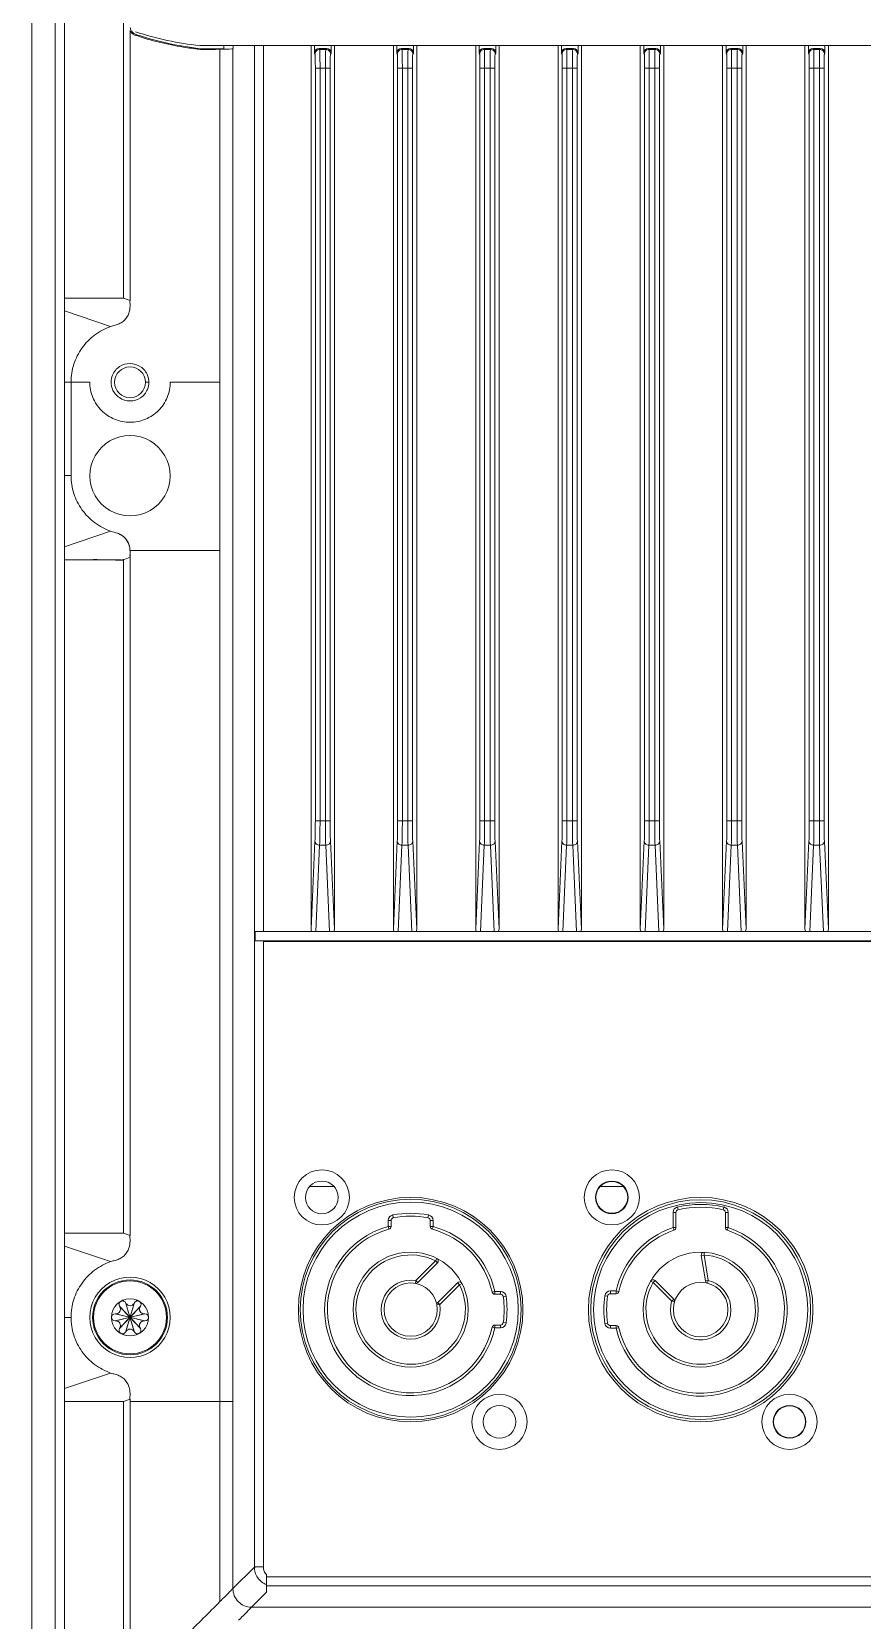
# Model space of a CAD drawing. Header units: millimetres. Extents: x 1177 to 4147, y 93 to 2194.
# Drawn here: x 3360.8 to 3449.6, y 1449.5 to 1619.4 of the extents above; entities that cross this region are included whole.
import ezdxf

# ---------------------------------------------------------------- set-up
doc = ezdxf.new("R2010")
doc.units = ezdxf.units.MM
doc.header["$LTSCALE"] = 0.1
doc.layers.get('0').update_dxf_attribs({"lineweight": 13})

msp = doc.modelspace()

# ---------------------------------------------------------------- linework, layer by layer
for p, q in [((3360.8, 1436.89), (3360.8, 1826.89)), ((3363.3, 1436.89), (3363.3, 1826.89)), ((3364.3, 1437.89), (3364.3, 1825.89)), ((3370.6, 1590.89), (3370.6, 1672.89)), ((3371.3, 1590.63), (3371.3, 1619.49)), ((3371.88, 1618.99), (3371.98, 1619.06)), ((3378.76, 1617.89), (3545.83, 1617.89)), ((3379, 1617.54), (3381.32, 1617.54)), ((3380.91, 1617.5), (3380.91, 1472.89)), ((3381.32, 1617.54), (3381.32, 1617.89)), ((3382.3, 1590.89), (3382.3, 1617.56)), ((3382.32, 1617.58), (3382.32, 1617.89)), ((3384.59, 1617.89), (3384.59, 1455.19)), ((3385.56, 1523.19), (3385.56, 1617.89)), ((3390.65, 1523.42), (3390.65, 1617.89)), ((3391.01, 1617.09), (3391.01, 1617.89)), ((3391.57, 1617.48), (3391.51, 1617.59)), ((3391.51, 1617.59), (3392.29, 1617.59)), ((3391.57, 1617.48), (3392.23, 1617.48)), ((3392.29, 1617.59), (3392.23, 1617.48)), ((3392.79, 1617.89), (3392.79, 1617.09)), ((3393.15, 1617.89), (3393.15, 1523.42)), ((3399.45, 1523.42), (3399.45, 1617.89)), ((3399.81, 1617.09), (3399.81, 1617.89)), ((3400.37, 1617.48), (3400.31, 1617.59)), ((3400.31, 1617.59), (3401.09, 1617.59)), ((3400.37, 1617.48), (3401.03, 1617.48)), ((3401.09, 1617.59), (3401.03, 1617.48)), ((3401.59, 1617.89), (3401.59, 1617.09)), ((3401.95, 1617.89), (3401.95, 1523.42)), ((3408.25, 1523.42), (3408.25, 1617.89)), ((3408.61, 1617.09), (3408.61, 1617.89)), ((3409.17, 1617.48), (3409.11, 1617.59)), ((3409.11, 1617.59), (3409.89, 1617.59)), ((3409.17, 1617.48), (3409.83, 1617.48)), ((3409.89, 1617.59), (3409.83, 1617.48)), ((3410.39, 1617.89), (3410.39, 1617.09)), ((3410.75, 1617.89), (3410.75, 1523.42)), ((3417.05, 1523.42), (3417.05, 1617.89)), ((3417.41, 1617.09), (3417.41, 1617.89)), ((3417.97, 1617.48), (3417.91, 1617.59)), ((3417.91, 1617.59), (3418.69, 1617.59)), ((3417.97, 1617.48), (3418.63, 1617.48)), ((3418.69, 1617.59), (3418.63, 1617.48)), ((3419.19, 1617.89), (3419.19, 1617.09)), ((3419.55, 1617.89), (3419.55, 1523.42)), ((3425.85, 1523.42), (3425.85, 1617.89)), ((3426.21, 1617.09), (3426.21, 1617.89)), ((3426.77, 1617.48), (3426.71, 1617.59)), ((3426.71, 1617.59), (3427.49, 1617.59)), ((3426.77, 1617.48), (3427.43, 1617.48)), ((3427.49, 1617.59), (3427.43, 1617.48)), ((3427.99, 1617.89), (3427.99, 1617.09)), ((3428.35, 1617.89), (3428.35, 1523.42)), ((3434.65, 1523.42), (3434.65, 1617.89)), ((3435.01, 1617.09), (3435.01, 1617.89)), ((3435.57, 1617.48), (3435.51, 1617.59)), ((3435.51, 1617.59), (3436.29, 1617.59)), ((3435.57, 1617.48), (3436.23, 1617.48)), ((3436.29, 1617.59), (3436.23, 1617.48)), ((3436.79, 1617.89), (3436.79, 1617.09)), ((3437.15, 1617.89), (3437.15, 1523.42)), ((3443.45, 1523.42), (3443.45, 1617.89)), ((3443.81, 1617.09), (3443.81, 1617.89)), ((3444.31, 1617.59), (3445.09, 1617.59)), ((3444.37, 1617.48), (3444.31, 1617.59)), ((3444.37, 1617.48), (3445.03, 1617.48)), ((3445.09, 1617.59), (3445.03, 1617.48)), ((3445.59, 1617.89), (3445.59, 1617.09)), ((3445.95, 1617.89), (3445.95, 1523.42)), ((3391.07, 1616.98), (3391.01, 1617.09)), ((3391.11, 1534.98), (3391.11, 1615.48)), ((3391.11, 1615.48), (3392.69, 1615.48)), ((3391.61, 1534.98), (3391.61, 1615.48)), ((3392.19, 1615.48), (3392.19, 1534.98)), ((3392.69, 1615.48), (3392.69, 1534.98)), ((3392.79, 1617.09), (3392.73, 1616.98)), ((3399.87, 1616.98), (3399.81, 1617.09)), ((3399.91, 1534.98), (3399.91, 1615.48)), ((3399.91, 1615.48), (3401.49, 1615.48)), ((3400.41, 1534.98), (3400.41, 1615.48)), ((3400.99, 1615.48), (3400.99, 1534.98)), ((3401.49, 1615.48), (3401.49, 1534.98)), ((3401.59, 1617.09), (3401.53, 1616.98)), ((3408.67, 1616.98), (3408.61, 1617.09)), ((3408.71, 1534.98), (3408.71, 1615.48)), ((3408.71, 1615.48), (3410.29, 1615.48)), ((3409.21, 1534.98), (3409.21, 1615.48)), ((3409.79, 1615.48), (3409.79, 1534.98)), ((3410.29, 1615.48), (3410.29, 1534.98)), ((3410.39, 1617.09), (3410.33, 1616.98)), ((3417.47, 1616.98), (3417.41, 1617.09)), ((3417.51, 1534.98), (3417.51, 1615.48)), ((3417.51, 1615.48), (3419.09, 1615.48)), ((3418.01, 1534.98), (3418.01, 1615.48)), ((3418.59, 1615.48), (3418.59, 1534.98)), ((3419.09, 1615.48), (3419.09, 1534.98)), ((3419.19, 1617.09), (3419.13, 1616.98)), ((3426.27, 1616.98), (3426.21, 1617.09)), ((3426.31, 1534.98), (3426.31, 1615.48)), ((3426.31, 1615.48), (3427.89, 1615.48)), ((3426.81, 1534.98), (3426.81, 1615.48)), ((3427.39, 1615.48), (3427.39, 1534.98)), ((3427.89, 1615.48), (3427.89, 1534.98)), ((3427.99, 1617.09), (3427.93, 1616.98)), ((3435.07, 1616.98), (3435.01, 1617.09)), ((3435.11, 1534.98), (3435.11, 1615.48)), ((3435.11, 1615.48), (3436.69, 1615.48)), ((3435.61, 1534.98), (3435.61, 1615.48)), ((3436.19, 1615.48), (3436.19, 1534.98)), ((3436.69, 1615.48), (3436.69, 1534.98)), ((3436.79, 1617.09), (3436.73, 1616.98)), ((3443.87, 1616.98), (3443.81, 1617.09)), ((3443.91, 1534.98), (3443.91, 1615.48)), ((3443.91, 1615.48), (3445.49, 1615.48)), ((3444.41, 1534.98), (3444.41, 1615.48)), ((3444.99, 1615.48), (3444.99, 1534.98)), ((3445.49, 1615.48), (3445.49, 1534.98)), ((3445.59, 1617.09), (3445.53, 1616.98)), ((3370.6, 1590.89), (3364.3, 1590.89)), ((3371.3, 1590.63), (3370.6, 1590.89)), ((3382.3, 1472.89), (3382.3, 1590.89)), ((3369.23, 1587.85), (3364.3, 1589.52)), ((3365, 1581.91), (3364.3, 1581.91)), ((3365, 1581.91), (3365, 1581.91)), ((3367, 1581.91), (3365, 1581.91)), ((3365, 1571.91), (3365, 1581.91)), ((3373.32, 1581.89), (3372.95, 1581.89)), ((3380.91, 1581.91), (3375.6, 1581.91)), ((3365, 1571.91), (3364.3, 1571.91)), ((3369.23, 1565.96), (3364.3, 1564.29)), ((3364.3, 1562.91), (3364.3, 1564.29)), ((3369.3, 1562.91), (3364.3, 1562.91)), ((3371.3, 1563.19), (3370.6, 1562.91)), ((3371.3, 1563.18), (3370.6, 1562.91)), ((3370.6, 1490.89), (3370.6, 1562.91)), ((3371.3, 1563.91), (3380.91, 1563.91)), ((3371.3, 1563.19), (3371.3, 1490.63)), ((3391.11, 1534.98), (3392.69, 1534.98)), ((3399.91, 1534.98), (3401.49, 1534.98)), ((3408.71, 1534.98), (3410.29, 1534.98)), ((3417.51, 1534.98), (3419.09, 1534.98)), ((3426.31, 1534.98), (3427.89, 1534.98)), ((3435.11, 1534.98), (3436.69, 1534.98)), ((3443.91, 1534.98), (3445.49, 1534.98)), ((3391.07, 1532.81), (3390.65, 1523.42)), ((3391.57, 1532.38), (3391.16, 1523.14)), ((3391.57, 1532.38), (3392.22, 1532.38)), ((3392.22, 1532.38), (3392.64, 1523.14)), ((3392.72, 1532.81), (3393.15, 1523.42)), ((3399.87, 1532.81), (3399.45, 1523.42)), ((3400.37, 1532.38), (3399.96, 1523.14)), ((3400.37, 1532.38), (3401.02, 1532.38)), ((3401.02, 1532.38), (3401.44, 1523.14)), ((3401.52, 1532.81), (3401.95, 1523.42)), ((3408.67, 1532.81), (3408.25, 1523.42)), ((3409.17, 1532.38), (3408.76, 1523.14)), ((3409.17, 1532.38), (3409.82, 1532.38)), ((3409.82, 1532.38), (3410.24, 1523.14)), ((3410.32, 1532.81), (3410.75, 1523.42)), ((3417.47, 1532.81), (3417.05, 1523.42)), ((3417.97, 1532.38), (3417.56, 1523.14)), ((3417.97, 1532.38), (3418.62, 1532.38)), ((3418.62, 1532.38), (3419.04, 1523.14)), ((3419.12, 1532.81), (3419.55, 1523.42)), ((3426.27, 1532.81), (3425.85, 1523.42)), ((3426.77, 1532.38), (3426.36, 1523.14)), ((3426.77, 1532.38), (3427.42, 1532.38)), ((3427.42, 1532.38), (3427.84, 1523.14)), ((3427.92, 1532.81), (3428.35, 1523.42)), ((3435.07, 1532.81), (3434.65, 1523.42)), ((3435.57, 1532.38), (3435.16, 1523.14)), ((3435.57, 1532.38), (3436.22, 1532.38)), ((3436.22, 1532.38), (3436.64, 1523.14)), ((3436.72, 1532.81), (3437.15, 1523.42)), ((3443.87, 1532.81), (3443.45, 1523.42)), ((3444.37, 1532.38), (3443.96, 1523.14)), ((3444.37, 1532.38), (3445.02, 1532.38)), ((3445.02, 1532.38), (3445.44, 1523.14)), ((3445.52, 1532.81), (3445.95, 1523.42)), ((3384.69, 1523.14), (3539.9, 1523.14)), ((3384.69, 1522.14), (3384.69, 1523.14)), ((3384.69, 1522.14), (3539.9, 1522.14)), ((3385.56, 1522.1), (3539.04, 1522.1)), ((3385.56, 1455.2), (3385.56, 1522.1)), ((3393.08, 1495.89), (3390.52, 1495.89)), ((3424.08, 1495.89), (3421.52, 1495.89)), ((3429.82, 1493.69), (3429.88, 1493.4)), ((3434.78, 1493.69), (3434.71, 1493.4)), ((3398.9, 1492.25), (3399.2, 1492.25)), ((3398.9, 1491.6), (3398.9, 1492.25)), ((3398.9, 1491.6), (3399.2, 1491.6)), ((3398.9, 1491.6), (3398.98, 1491.31)), ((3399.2, 1491.6), (3399.2, 1492.25)), ((3399.39, 1492.84), (3399.44, 1492.54)), ((3403.21, 1492.84), (3403.15, 1492.54)), ((3403.7, 1492.25), (3403.4, 1492.25)), ((3403.4, 1492.25), (3403.4, 1491.6)), ((3403.7, 1491.6), (3403.4, 1491.6)), ((3403.7, 1491.6), (3403.62, 1491.31)), ((3403.7, 1492.25), (3403.7, 1491.6)), ((3429.35, 1493.11), (3429.65, 1493.11)), ((3429.35, 1491.49), (3429.35, 1493.11)), ((3429.35, 1491.49), (3429.65, 1491.49)), ((3429.35, 1491.49), (3429.44, 1491.2)), ((3429.65, 1491.49), (3429.65, 1493.11)), ((3435.25, 1493.11), (3434.95, 1493.11)), ((3434.95, 1493.11), (3434.95, 1491.49)), ((3435.25, 1491.49), (3434.95, 1491.49)), ((3435.25, 1491.49), (3435.15, 1491.2)), ((3435.25, 1493.11), (3435.25, 1491.49)), ((3370.6, 1490.89), (3364.3, 1490.89)), ((3371.3, 1490.63), (3370.6, 1490.89)), ((3369.23, 1487.85), (3364.3, 1489.52)), ((3404.1, 1488.19), (3403.96, 1487.93)), ((3432.66, 1488.56), (3432.36, 1488.51)), ((3432.36, 1488.51), (3432.82, 1485.79)), ((3432.66, 1488.56), (3432.67, 1488.86)), ((3432.66, 1488.56), (3433.11, 1485.84)), ((3401.85, 1485.82), (3403.96, 1487.93)), ((3402.07, 1485.61), (3404.17, 1487.72)), ((3403.96, 1487.93), (3404.17, 1487.72)), ((3401.8, 1485.52), (3401.85, 1485.82)), ((3402.07, 1485.61), (3401.85, 1485.82)), ((3406.3, 1485.59), (3404.19, 1483.49)), ((3406.51, 1485.38), (3404.4, 1483.27)), ((3406.3, 1485.59), (3406.51, 1485.38)), ((3406.77, 1485.52), (3406.51, 1485.38)), ((3410.29, 1484.67), (3410, 1484.6)), ((3410.29, 1484.67), (3410.9, 1484.67)), ((3410.29, 1484.67), (3410.29, 1484.37)), ((3410.9, 1484.67), (3410.9, 1484.37)), ((3422.65, 1484.72), (3423.27, 1484.72)), ((3422.65, 1484.72), (3422.65, 1484.42)), ((3423.27, 1484.72), (3423.56, 1484.65)), ((3423.27, 1484.72), (3423.27, 1484.42)), ((3427.21, 1485.61), (3426.95, 1485.76)), ((3427.21, 1485.61), (3427.43, 1485.82)), ((3429.2, 1483.62), (3427.21, 1485.61)), ((3429.42, 1483.83), (3427.43, 1485.82)), ((3433.11, 1485.84), (3432.82, 1485.79)), ((3433.11, 1485.84), (3433.04, 1485.55)), ((3370.17, 1483.09), (3372.42, 1480.7)), ((3370.22, 1483.02), (3370.17, 1483.09)), ((3370.17, 1480.7), (3372.42, 1483.09)), ((3370.22, 1483.02), (3372.38, 1480.77)), ((3370.22, 1480.77), (3372.38, 1483.02)), ((3370.82, 1483.47), (3370.87, 1483.39)), ((3370.82, 1483.47), (3371.77, 1480.32)), ((3370.82, 1480.32), (3371.77, 1483.47)), ((3370.87, 1483.39), (3371.73, 1480.39)), ((3370.87, 1480.39), (3371.73, 1483.39)), ((3371.73, 1483.39), (3371.77, 1483.47)), ((3372.42, 1483.09), (3372.38, 1483.02)), ((3404.1, 1483.22), (3404.4, 1483.27)), ((3404.4, 1483.27), (3404.19, 1483.49)), ((3410.29, 1484.37), (3410.9, 1484.37)), ((3411.5, 1484.15), (3411.2, 1484.11)), ((3422.06, 1484.2), (3422.35, 1484.16)), ((3422.65, 1484.42), (3423.27, 1484.42)), ((3429.2, 1483.62), (3429.42, 1483.83)), ((3429.2, 1483.62), (3429.49, 1483.54)), ((3365, 1481.89), (3364.3, 1481.89)), ((3369.7, 1482.27), (3369.78, 1482.27)), ((3369.7, 1482.27), (3372.9, 1481.52)), ((3369.7, 1481.52), (3372.9, 1482.27)), ((3369.78, 1481.52), (3369.7, 1481.52)), ((3369.78, 1482.27), (3372.81, 1481.52)), ((3369.78, 1481.52), (3372.81, 1482.27)), ((3372.81, 1482.27), (3372.9, 1482.27)), ((3372.9, 1481.52), (3372.81, 1481.52)), ((3411.5, 1481.29), (3411.2, 1481.33)), ((3422.06, 1481.23), (3422.35, 1481.28)), ((3370.17, 1480.7), (3370.22, 1480.77)), ((3370.87, 1480.39), (3370.82, 1480.32)), ((3371.77, 1480.32), (3371.73, 1480.39)), ((3372.38, 1480.77), (3372.42, 1480.7)), ((3410.29, 1480.77), (3410, 1480.83)), ((3410.9, 1481.07), (3410.29, 1481.07)), ((3410.29, 1480.77), (3410.29, 1481.07)), ((3410.9, 1480.77), (3410.29, 1480.77)), ((3410.9, 1480.77), (3410.9, 1481.07)), ((3423.27, 1481.02), (3422.65, 1481.02)), ((3422.65, 1480.72), (3422.65, 1481.02)), ((3423.27, 1480.72), (3422.65, 1480.72)), ((3423.27, 1480.72), (3423.27, 1481.02)), ((3423.27, 1480.72), (3423.56, 1480.78)), ((3369.23, 1475.94), (3364.3, 1474.27)), ((3364.29, 1472.89), (3370.6, 1472.89)), ((3371.3, 1473.16), (3370.6, 1472.89)), ((3370.6, 1441.5), (3370.6, 1472.89)), ((3371.3, 1473.16), (3371.3, 1472.89)), ((3371.3, 1472.89), (3382.3, 1472.89)), ((3371.3, 1441.89), (3371.3, 1472.89)), ((3380.91, 1451.5), (3380.9, 1472.89)), ((3382.3, 1452.89), (3382.3, 1472.89)), ((3382.3, 1452.89), (3384.59, 1455.19)), ((3385.9, 1452.59), (3385.9, 1454.38)), ((3538.7, 1454.15), (3385.9, 1454.15)), ((3382.3, 1452.89), (3382.3, 1452.89)), ((3385.9, 1452.5), (3384.3, 1450.89)), ((3538.7, 1453.19), (3385.9, 1453.19)), ((3384.3, 1450.89), (3385.9, 1450.89)), ((3385.9, 1450.89), (3401.3, 1450.89)), ((3401.3, 1450.89), (3523.3, 1450.89))]:
    msp.add_line(p, q)
for centre, radius in [((3371.3, 1581.89), 1.65), ((3391.8, 1494.72), 2.95), ((3422.8, 1494.72), 2.95), ((3391.8, 1494.72), 1.75), ((3422.8, 1494.72), 1.75), ((3422.8, 1494.72), 1.7), ((3401.3, 1482.72), 12), ((3401.3, 1482.72), 11.8), ((3401.3, 1482.72), 11.5), ((3432.3, 1482.72), 12), ((3432.3, 1482.72), 11.75), ((3432.3, 1482.72), 11.45), ((3401.3, 1482.72), 6.15), ((3432.3, 1482.72), 6.15), ((3371.3, 1481.89), 4), ((3371.3, 1481.89), 3.9), ((3401.3, 1482.72), 2.85), ((3432.3, 1482.72), 2.92), ((3371.3, 1481.89), 1.98), ((3410.8, 1470.72), 2.95), ((3441.8, 1470.72), 2.95), ((3410.8, 1470.72), 1.75), ((3441.8, 1470.72), 1.75), ((3441.8, 1470.72), 1.7)]:
    msp.add_circle(centre, radius)
for centre, radius, start, end in [((3372.2, 1619.94), 1, 228.895, 241.1234), ((3372.3, 1620.01), 1.01, 227.9615, 237.987), ((3372.2, 1619.93), 1, 241.0942, 251.4475), ((3372.3, 1620.01), 1, 237.9424, 251.5039), ((3382.16, 1650.44), 32.72, 251.7092, 264.0399), ((3382.41, 1650.37), 33, 251.58, 264.0672), ((3381.99, 1649.04), 31.71, 264.061, 264.573), ((3371.3, 1571.89), 4.3, 359.9996, 179.9998), ((3371.3, 1571.89), 4.3, 179.999, 0.0003), ((3377.93, 1563.21), 6.63, 179.3716, 180.25), ((3429.95, 1493.11), 0.6, 102.7476, 180), ((3429.95, 1493.11), 0.3, 102.7476, 180), ((3432.3, 1482.72), 11.25, 77.2524, 102.7476), ((3432.3, 1482.72), 10.95, 77.2524, 102.7476), ((3434.65, 1493.11), 0.3, 0, 77.2524), ((3434.65, 1493.11), 0.6, 0, 77.2524), ((3401.3, 1482.72), 9.2, 105.1217, 347.763), ((3399.5, 1492.25), 0.6, 100.6942, 180), ((3398.9, 1491.6), 0.3, 285.1217, 0), ((3399.5, 1492.25), 0.3, 100.6942, 180), ((3401.3, 1482.72), 10.3, 79.3058, 100.6942), ((3401.3, 1482.72), 10, 79.3058, 100.6942), ((3403.1, 1492.25), 0.3, 0, 79.3058), ((3403.1, 1492.25), 0.6, 0, 79.3058), ((3403.7, 1491.6), 0.3, 180, 254.8783), ((3401.3, 1482.72), 9.2, 12.237, 74.8783), ((3432.3, 1482.72), 9.25, 108.5976, 167.5131), ((3432.3, 1482.72), 9.25, 192.4869, 71.4024), ((3429.35, 1491.49), 0.3, 288.5976, 0), ((3435.25, 1491.49), 0.3, 180, 251.4024), ((3401.3, 1482.72), 8.9, 105.1217, 347.763), ((3401.3, 1482.72), 8.9, 12.237, 74.8783), ((3432.3, 1482.72), 8.95, 108.5976, 167.5131), ((3432.3, 1482.72), 8.95, 192.4869, 71.4024), ((3401.3, 1482.72), 5.85, 62.9202, 27.0798), ((3403.96, 1487.93), 0.3, 315, 62.9202), ((3432.3, 1482.72), 5.85, 150.3644, 86.5075), ((3432.66, 1488.56), 0.3, 86.5075, 189.5279), ((3371.3, 1481.89), 4.3, 359.9996, 180), ((3401.3, 1482.72), 3.15, 79.8499, 10.1501), ((3401.85, 1485.82), 0.3, 259.8499, 315), ((3406.51, 1485.38), 0.3, 27.0798, 135), ((3410.9, 1484.07), 0.6, 8.0001, 90), ((3422.65, 1484.12), 0.6, 90, 171.7444), ((3423.27, 1484.72), 0.3, 270, 347.5131), ((3427.21, 1485.61), 0.3, 45, 150.3644), ((3432.3, 1482.72), 3.23, 163.7259, 75.4059), ((3433.11, 1485.84), 0.3, 189.5279, 255.4059), ((3369.78, 1482.77), 0.5, 270, 30), ((3370.5, 1483.28), 0.375, 30, 210), ((3371.3, 1483.64), 0.5, 210, 330), ((3372.1, 1483.28), 0.375, 330, 150), ((3372.81, 1482.77), 0.5, 150, 270), ((3404.4, 1483.27), 0.3, 135, 190.1501), ((3410.29, 1484.67), 0.3, 192.237, 270), ((3410.9, 1484.07), 0.3, 8.0001, 90), ((3401.3, 1482.72), 10, 351.9999, 8.0001), ((3401.3, 1482.72), 10.3, 351.9999, 8.0001), ((3432.3, 1482.72), 10.35, 171.7444, 188.2556), ((3432.3, 1482.72), 10.05, 171.7444, 188.2556), ((3422.65, 1484.12), 0.3, 90, 171.7444), ((3429.2, 1483.62), 0.3, 343.7259, 45), ((3371.3, 1481.89), 4.3, 179.9992, 0.0003), ((3369.7, 1481.89), 0.375, 90, 270), ((3369.78, 1481.02), 0.5, 330, 90), ((3372.81, 1481.02), 0.5, 90, 210), ((3372.9, 1481.89), 0.375, 270, 90), ((3410.9, 1481.37), 0.3, 270, 351.9999), ((3410.9, 1481.37), 0.6, 270, 351.9999), ((3422.65, 1481.32), 0.3, 188.2556, 270), ((3370.5, 1480.51), 0.375, 150, 330), ((3371.3, 1480.14), 0.5, 30, 150), ((3372.1, 1480.51), 0.375, 210, 30), ((3410.29, 1480.77), 0.3, 90, 167.763), ((3422.65, 1481.32), 0.6, 188.2556, 270), ((3423.27, 1480.72), 0.3, 12.4869, 90)]:
    msp.add_arc(centre, radius, start, end)
for centre, major_axis, ratio, start_param, end_param in [((3371.3, 1618.55), (31.63, 0), 0.034921, -1.32497, -1.262132), ((3380.3, 1617.56), (2, 0), 0.034921, -1.262132, -0.029578), ((3391.51, 1617.09), (-0.224, 0.448), 0.998288, -0.462689, 1.106738), ((3392.29, 1617.09), (0.224, 0.448), 0.998288, -1.106738, 0.462689), ((3400.31, 1617.09), (-0.224, 0.448), 0.998288, -0.462689, 1.106738), ((3401.09, 1617.09), (0.224, 0.448), 0.998288, -1.106738, 0.462689), ((3409.11, 1617.09), (-0.224, 0.448), 0.998288, -0.462689, 1.106738), ((3409.89, 1617.09), (0.224, 0.448), 0.998288, -1.106738, 0.462689), ((3417.91, 1617.09), (-0.224, 0.448), 0.998288, -0.462689, 1.106738), ((3418.69, 1617.09), (0.224, 0.448), 0.998288, -1.106738, 0.462689), ((3426.71, 1617.09), (-0.224, 0.448), 0.998288, -0.462689, 1.106738), ((3427.49, 1617.09), (0.224, 0.448), 0.998288, -1.106738, 0.462689), ((3435.51, 1617.09), (-0.224, 0.448), 0.998288, -0.462689, 1.106738), ((3436.29, 1617.09), (0.224, 0.448), 0.998288, -1.106738, 0.462689), ((3444.31, 1617.09), (-0.224, 0.448), 0.998288, -0.462689, 1.106738), ((3445.09, 1617.09), (0.224, 0.448), 0.998288, -1.106738, 0.462689), ((3391.15, 1523.43), (0.026, 0.577), 0.865803, -4.660052, -4.235026), ((3392.65, 1523.43), (-0.026, 0.577), 0.865803, -2.048159, -1.623134), ((3399.95, 1523.43), (0.026, 0.577), 0.865803, -4.660052, -4.235026), ((3401.45, 1523.43), (-0.026, 0.577), 0.865803, -2.048159, -1.623134), ((3408.75, 1523.43), (0.026, 0.577), 0.865803, -4.660052, -4.235026), ((3410.25, 1523.43), (-0.026, 0.577), 0.865803, -2.048159, -1.623134), ((3417.55, 1523.43), (0.026, 0.577), 0.865803, -4.660052, -4.235026), ((3419.05, 1523.43), (-0.026, 0.577), 0.865803, -2.048159, -1.623134), ((3426.35, 1523.43), (0.026, 0.577), 0.865803, -4.660052, -4.235026), ((3427.85, 1523.43), (-0.026, 0.577), 0.865803, -2.048159, -1.623134), ((3435.15, 1523.43), (0.026, 0.577), 0.865803, -4.660052, -4.235026), ((3436.65, 1523.43), (-0.026, 0.577), 0.865803, -2.048159, -1.623134), ((3443.95, 1523.43), (0.026, 0.577), 0.865803, -4.660052, -4.235026), ((3445.45, 1523.43), (-0.026, 0.577), 0.865803, -2.048159, -1.623134)]:
    msp.add_ellipse(centre, major_axis=major_axis, ratio=ratio, start_param=start_param, end_param=end_param)
for points in [[(3371.54, 1619.18), (3371.44, 1619.27), (3371.36, 1619.38), (3371.3, 1619.49)], [(3381.62, 1617.89), (3382, 1617.89), (3382.39, 1617.89), (3382.77, 1617.89)], [(3382.32, 1617.58), (3382.31, 1617.57), (3382.3, 1617.57), (3382.3, 1617.56)], [(3369.28, 1581.89), (3369.27, 1582.15), (3369.33, 1582.42), (3369.43, 1582.66)], [(3369.42, 1581.16), (3369.32, 1581.39), (3369.27, 1581.65), (3369.28, 1581.89)], [(3373.32, 1581.89), (3373.32, 1581.64), (3373.27, 1581.37), (3373.17, 1581.13)], [(3373.18, 1582.63), (3373.27, 1582.4), (3373.33, 1582.14), (3373.32, 1581.89)], [(3370.55, 1562.93), (3370.53, 1562.92), (3370.52, 1562.9), (3370.52, 1562.88)], [(3371.3, 1563.29), (3371.3, 1563.52), (3371.31, 1563.75), (3371.29, 1563.98)], [(3371.3, 1563.91), (3371.31, 1563.67), (3371.29, 1563.43), (3371.3, 1563.18)]]:
    msp.add_open_spline(points, degree=3)
for points, knots in [([(3371.32, 1619.82), (3371.34, 1619.71), (3371.41, 1619.51), (3371.55, 1619.34), (3371.63, 1619.27)], [0, 0, 0, 0, 0.500415, 1, 1, 1, 1]), ([(3378.71, 1617.5), (3378.14, 1617.56), (3375.83, 1617.87), (3373.54, 1618.43), (3371.88, 1618.99)], [0, 0, 0, 0, 0.247213, 1, 1, 1, 1]), ([(3391.07, 1616.98), (3391.07, 1617.1), (3391.18, 1617.37), (3391.44, 1617.48), (3391.57, 1617.48)], [0, 0, 0, 0, 0.499818, 1, 1, 1, 1]), ([(3391.61, 1615.48), (3391.61, 1615.73), (3391.61, 1616.08), (3391.6, 1616.54), (3391.6, 1616.84), (3391.59, 1617.08), (3391.59, 1617.27), (3391.58, 1617.4), (3391.58, 1617.46), (3391.57, 1617.48)], [0, 0, 0, 0, 0.370876, 0.53961, 0.688986, 0.813638, 0.909087, 0.971924, 1, 1, 1, 1]), ([(3392.23, 1617.48), (3392.22, 1617.46), (3392.22, 1617.4), (3392.21, 1617.27), (3392.21, 1617.08), (3392.2, 1616.84), (3392.2, 1616.54), (3392.19, 1616.09), (3392.19, 1615.73), (3392.19, 1615.48)], [0, 0, 0, 0, 0.028053, 0.090837, 0.186217, 0.310803, 0.460136, 0.62888, 1, 1, 1, 1]), ([(3392.73, 1616.98), (3392.73, 1617.1), (3392.62, 1617.37), (3392.35, 1617.48), (3392.23, 1617.48)], [0, 0, 0, 0, 0.499818, 1, 1, 1, 1]), ([(3399.87, 1616.98), (3399.87, 1617.1), (3399.98, 1617.37), (3400.24, 1617.48), (3400.37, 1617.48)], [0, 0, 0, 0, 0.499818, 1, 1, 1, 1]), ([(3400.41, 1615.48), (3400.41, 1615.73), (3400.41, 1616.08), (3400.4, 1616.54), (3400.4, 1616.84), (3400.39, 1617.08), (3400.39, 1617.27), (3400.38, 1617.4), (3400.38, 1617.46), (3400.37, 1617.48)], [0, 0, 0, 0, 0.370876, 0.53961, 0.688986, 0.813638, 0.909087, 0.971924, 1, 1, 1, 1]), ([(3401.03, 1617.48), (3401.02, 1617.46), (3401.02, 1617.4), (3401.01, 1617.27), (3401.01, 1617.08), (3401, 1616.84), (3401, 1616.54), (3400.99, 1616.09), (3400.99, 1615.73), (3400.99, 1615.48)], [0, 0, 0, 0, 0.028053, 0.090837, 0.186217, 0.310803, 0.460136, 0.62888, 1, 1, 1, 1]), ([(3401.53, 1616.98), (3401.53, 1617.1), (3401.42, 1617.37), (3401.15, 1617.48), (3401.03, 1617.48)], [0, 0, 0, 0, 0.499818, 1, 1, 1, 1]), ([(3408.67, 1616.98), (3408.67, 1617.1), (3408.78, 1617.37), (3409.04, 1617.48), (3409.17, 1617.48)], [0, 0, 0, 0, 0.499818, 1, 1, 1, 1]), ([(3409.21, 1615.48), (3409.21, 1615.73), (3409.21, 1616.08), (3409.2, 1616.54), (3409.2, 1616.84), (3409.19, 1617.08), (3409.19, 1617.27), (3409.18, 1617.4), (3409.18, 1617.46), (3409.17, 1617.48)], [0, 0, 0, 0, 0.370876, 0.53961, 0.688986, 0.813638, 0.909087, 0.971924, 1, 1, 1, 1]), ([(3409.83, 1617.48), (3409.82, 1617.46), (3409.82, 1617.4), (3409.81, 1617.27), (3409.81, 1617.08), (3409.8, 1616.84), (3409.8, 1616.54), (3409.79, 1616.09), (3409.79, 1615.73), (3409.79, 1615.48)], [0, 0, 0, 0, 0.028053, 0.090837, 0.186217, 0.310803, 0.460136, 0.62888, 1, 1, 1, 1]), ([(3410.33, 1616.98), (3410.33, 1617.1), (3410.22, 1617.37), (3409.95, 1617.48), (3409.83, 1617.48)], [0, 0, 0, 0, 0.499818, 1, 1, 1, 1]), ([(3417.47, 1616.98), (3417.47, 1617.1), (3417.58, 1617.37), (3417.84, 1617.48), (3417.97, 1617.48)], [0, 0, 0, 0, 0.499818, 1, 1, 1, 1]), ([(3418.01, 1615.48), (3418.01, 1615.73), (3418.01, 1616.08), (3418, 1616.54), (3418, 1616.84), (3417.99, 1617.08), (3417.99, 1617.27), (3417.98, 1617.4), (3417.98, 1617.46), (3417.97, 1617.48)], [0, 0, 0, 0, 0.370876, 0.53961, 0.688986, 0.813638, 0.909087, 0.971924, 1, 1, 1, 1]), ([(3418.63, 1617.48), (3418.62, 1617.46), (3418.62, 1617.4), (3418.61, 1617.27), (3418.61, 1617.08), (3418.6, 1616.84), (3418.6, 1616.54), (3418.59, 1616.09), (3418.59, 1615.73), (3418.59, 1615.48)], [0, 0, 0, 0, 0.028053, 0.090837, 0.186217, 0.310803, 0.460136, 0.62888, 1, 1, 1, 1]), ([(3419.13, 1616.98), (3419.13, 1617.1), (3419.02, 1617.37), (3418.75, 1617.48), (3418.63, 1617.48)], [0, 0, 0, 0, 0.499818, 1, 1, 1, 1]), ([(3426.27, 1616.98), (3426.27, 1617.1), (3426.38, 1617.37), (3426.64, 1617.48), (3426.77, 1617.48)], [0, 0, 0, 0, 0.499818, 1, 1, 1, 1]), ([(3426.81, 1615.48), (3426.81, 1615.73), (3426.81, 1616.08), (3426.8, 1616.54), (3426.8, 1616.84), (3426.79, 1617.08), (3426.79, 1617.27), (3426.78, 1617.4), (3426.78, 1617.46), (3426.77, 1617.48)], [0, 0, 0, 0, 0.370876, 0.53961, 0.688986, 0.813638, 0.909087, 0.971924, 1, 1, 1, 1]), ([(3427.43, 1617.48), (3427.42, 1617.46), (3427.42, 1617.4), (3427.41, 1617.27), (3427.41, 1617.08), (3427.4, 1616.84), (3427.4, 1616.54), (3427.39, 1616.09), (3427.39, 1615.73), (3427.39, 1615.48)], [0, 0, 0, 0, 0.028053, 0.090837, 0.186217, 0.310803, 0.460136, 0.62888, 1, 1, 1, 1]), ([(3427.93, 1616.98), (3427.93, 1617.1), (3427.82, 1617.37), (3427.55, 1617.48), (3427.43, 1617.48)], [0, 0, 0, 0, 0.499818, 1, 1, 1, 1]), ([(3435.07, 1616.98), (3435.07, 1617.1), (3435.18, 1617.37), (3435.44, 1617.48), (3435.57, 1617.48)], [0, 0, 0, 0, 0.499818, 1, 1, 1, 1]), ([(3435.61, 1615.48), (3435.61, 1615.73), (3435.61, 1616.08), (3435.6, 1616.54), (3435.6, 1616.84), (3435.59, 1617.08), (3435.59, 1617.27), (3435.58, 1617.4), (3435.58, 1617.46), (3435.57, 1617.48)], [0, 0, 0, 0, 0.370876, 0.53961, 0.688986, 0.813638, 0.909087, 0.971924, 1, 1, 1, 1]), ([(3436.23, 1617.48), (3436.22, 1617.46), (3436.22, 1617.4), (3436.21, 1617.27), (3436.21, 1617.08), (3436.2, 1616.84), (3436.2, 1616.54), (3436.19, 1616.09), (3436.19, 1615.73), (3436.19, 1615.48)], [0, 0, 0, 0, 0.028053, 0.090837, 0.186217, 0.310803, 0.460136, 0.62888, 1, 1, 1, 1]), ([(3436.73, 1616.98), (3436.73, 1617.1), (3436.62, 1617.37), (3436.35, 1617.48), (3436.23, 1617.48)], [0, 0, 0, 0, 0.499818, 1, 1, 1, 1]), ([(3443.87, 1616.98), (3443.87, 1617.1), (3443.98, 1617.37), (3444.24, 1617.48), (3444.37, 1617.48)], [0, 0, 0, 0, 0.499818, 1, 1, 1, 1]), ([(3444.41, 1615.48), (3444.41, 1615.73), (3444.41, 1616.08), (3444.4, 1616.54), (3444.4, 1616.84), (3444.39, 1617.08), (3444.39, 1617.27), (3444.38, 1617.4), (3444.38, 1617.46), (3444.37, 1617.48)], [0, 0, 0, 0, 0.370876, 0.53961, 0.688986, 0.813638, 0.909087, 0.971924, 1, 1, 1, 1]), ([(3445.03, 1617.48), (3445.02, 1617.46), (3445.02, 1617.4), (3445.01, 1617.27), (3445.01, 1617.08), (3445, 1616.84), (3445, 1616.54), (3444.99, 1616.09), (3444.99, 1615.73), (3444.99, 1615.48)], [0, 0, 0, 0, 0.028053, 0.090837, 0.186217, 0.310803, 0.460136, 0.62888, 1, 1, 1, 1]), ([(3445.53, 1616.98), (3445.53, 1617.1), (3445.42, 1617.37), (3445.15, 1617.48), (3445.03, 1617.48)], [0, 0, 0, 0, 0.499818, 1, 1, 1, 1]), ([(3391.11, 1615.48), (3391.11, 1615.66), (3391.11, 1615.93), (3391.1, 1616.28), (3391.1, 1616.5), (3391.09, 1616.68), (3391.09, 1616.83), (3391.08, 1616.92), (3391.08, 1616.96), (3391.07, 1616.98)], [0, 0, 0, 0, 0.370768, 0.539452, 0.688786, 0.813411, 0.90886, 0.971741, 1, 1, 1, 1]), ([(3392.73, 1616.98), (3392.72, 1616.96), (3392.72, 1616.92), (3392.71, 1616.83), (3392.71, 1616.68), (3392.7, 1616.5), (3392.7, 1616.28), (3392.69, 1615.93), (3392.69, 1615.66), (3392.69, 1615.48)], [0, 0, 0, 0, 0.028236, 0.091065, 0.186445, 0.311004, 0.460295, 0.628989, 1, 1, 1, 1]), ([(3399.91, 1615.48), (3399.91, 1615.66), (3399.91, 1615.93), (3399.9, 1616.28), (3399.9, 1616.5), (3399.89, 1616.68), (3399.89, 1616.83), (3399.88, 1616.92), (3399.88, 1616.96), (3399.87, 1616.98)], [0, 0, 0, 0, 0.370768, 0.539452, 0.688786, 0.813411, 0.90886, 0.971741, 1, 1, 1, 1]), ([(3401.53, 1616.98), (3401.52, 1616.96), (3401.52, 1616.92), (3401.51, 1616.83), (3401.51, 1616.68), (3401.5, 1616.5), (3401.5, 1616.28), (3401.49, 1615.93), (3401.49, 1615.66), (3401.49, 1615.48)], [0, 0, 0, 0, 0.028236, 0.091065, 0.186445, 0.311004, 0.460295, 0.628989, 1, 1, 1, 1]), ([(3408.71, 1615.48), (3408.71, 1615.66), (3408.71, 1615.93), (3408.7, 1616.28), (3408.7, 1616.5), (3408.69, 1616.68), (3408.69, 1616.83), (3408.68, 1616.92), (3408.68, 1616.96), (3408.67, 1616.98)], [0, 0, 0, 0, 0.370768, 0.539452, 0.688786, 0.813411, 0.90886, 0.971741, 1, 1, 1, 1]), ([(3410.33, 1616.98), (3410.32, 1616.96), (3410.32, 1616.92), (3410.31, 1616.83), (3410.31, 1616.68), (3410.3, 1616.5), (3410.3, 1616.28), (3410.29, 1615.93), (3410.29, 1615.66), (3410.29, 1615.48)], [0, 0, 0, 0, 0.028236, 0.091065, 0.186445, 0.311004, 0.460295, 0.628989, 1, 1, 1, 1]), ([(3417.51, 1615.48), (3417.51, 1615.66), (3417.51, 1615.93), (3417.5, 1616.28), (3417.5, 1616.5), (3417.49, 1616.68), (3417.49, 1616.83), (3417.48, 1616.92), (3417.48, 1616.96), (3417.47, 1616.98)], [0, 0, 0, 0, 0.370768, 0.539452, 0.688786, 0.813411, 0.90886, 0.971741, 1, 1, 1, 1]), ([(3419.13, 1616.98), (3419.12, 1616.96), (3419.12, 1616.92), (3419.11, 1616.83), (3419.11, 1616.68), (3419.1, 1616.5), (3419.1, 1616.28), (3419.09, 1615.93), (3419.09, 1615.66), (3419.09, 1615.48)], [0, 0, 0, 0, 0.028236, 0.091065, 0.186445, 0.311004, 0.460295, 0.628989, 1, 1, 1, 1]), ([(3426.31, 1615.48), (3426.31, 1615.66), (3426.31, 1615.93), (3426.3, 1616.28), (3426.3, 1616.5), (3426.29, 1616.68), (3426.29, 1616.83), (3426.28, 1616.92), (3426.28, 1616.96), (3426.27, 1616.98)], [0, 0, 0, 0, 0.370768, 0.539452, 0.688786, 0.813411, 0.90886, 0.971741, 1, 1, 1, 1]), ([(3427.93, 1616.98), (3427.92, 1616.96), (3427.92, 1616.92), (3427.91, 1616.83), (3427.91, 1616.68), (3427.9, 1616.5), (3427.9, 1616.28), (3427.89, 1615.93), (3427.89, 1615.66), (3427.89, 1615.48)], [0, 0, 0, 0, 0.028236, 0.091065, 0.186445, 0.311004, 0.460295, 0.628989, 1, 1, 1, 1]), ([(3435.11, 1615.48), (3435.11, 1615.66), (3435.11, 1615.93), (3435.1, 1616.28), (3435.1, 1616.5), (3435.09, 1616.68), (3435.09, 1616.83), (3435.08, 1616.92), (3435.08, 1616.96), (3435.07, 1616.98)], [0, 0, 0, 0, 0.370768, 0.539452, 0.688786, 0.813411, 0.90886, 0.971741, 1, 1, 1, 1]), ([(3436.73, 1616.98), (3436.72, 1616.96), (3436.72, 1616.92), (3436.71, 1616.83), (3436.71, 1616.68), (3436.7, 1616.5), (3436.7, 1616.28), (3436.69, 1615.93), (3436.69, 1615.66), (3436.69, 1615.48)], [0, 0, 0, 0, 0.028236, 0.091065, 0.186445, 0.311004, 0.460295, 0.628989, 1, 1, 1, 1]), ([(3443.91, 1615.48), (3443.91, 1615.66), (3443.91, 1615.93), (3443.9, 1616.28), (3443.9, 1616.5), (3443.89, 1616.68), (3443.89, 1616.83), (3443.88, 1616.92), (3443.88, 1616.96), (3443.87, 1616.98)], [0, 0, 0, 0, 0.370768, 0.539452, 0.688786, 0.813411, 0.90886, 0.971741, 1, 1, 1, 1]), ([(3445.53, 1616.98), (3445.52, 1616.96), (3445.52, 1616.92), (3445.51, 1616.83), (3445.51, 1616.68), (3445.5, 1616.5), (3445.5, 1616.28), (3445.49, 1615.93), (3445.49, 1615.66), (3445.49, 1615.48)], [0, 0, 0, 0, 0.028236, 0.091065, 0.186445, 0.311004, 0.460295, 0.628989, 1, 1, 1, 1]), ([(3369.23, 1587.85), (3369.38, 1587.91), (3369.7, 1587.98), (3370.16, 1588.12), (3370.58, 1588.39), (3370.92, 1588.74), (3371.16, 1589.17), (3371.29, 1589.65), (3371.31, 1590.14), (3371.29, 1590.46), (3371.3, 1590.63)], [0, 0, 0, 0, 0.124669, 0.249241, 0.374535, 0.499955, 0.625006, 0.750272, 0.875125, 1, 1, 1, 1]), ([(3369.23, 1587.85), (3368.62, 1587.63), (3367.75, 1587.17), (3366.77, 1586.32), (3365.94, 1585.32), (3365.2, 1583.85), (3365, 1582.55), (3365, 1581.91)], [0, 0, 0, 0, 0.249796, 0.37481, 0.499812, 0.749602, 1, 1, 1, 1]), ([(3369.43, 1582.66), (3369.51, 1582.84), (3369.71, 1583.18), (3370.31, 1583.72), (3371.31, 1584.02), (3372.31, 1583.7), (3372.9, 1583.16), (3373.1, 1582.81), (3373.18, 1582.63)], [0, 0, 0, 0, 0.125706, 0.251268, 0.499995, 0.748739, 0.874274, 1, 1, 1, 1]), ([(3367, 1581.91), (3367, 1581.63), (3367.05, 1581.07), (3367.38, 1579.99), (3368.18, 1578.79), (3369.61, 1577.84), (3371.3, 1577.5), (3372.99, 1577.84), (3374.42, 1578.79), (3375.22, 1579.99), (3375.54, 1581.07), (3375.6, 1581.63), (3375.6, 1581.91)], [0, 0, 0, 0, 0.062795, 0.125547, 0.250303, 0.375057, 0.5, 0.624943, 0.749697, 0.874453, 0.937205, 1, 1, 1, 1]), ([(3373.17, 1581.13), (3373.09, 1580.95), (3372.88, 1580.6), (3372.29, 1580.07), (3371.28, 1579.77), (3370.29, 1580.09), (3369.7, 1580.63), (3369.49, 1580.98), (3369.42, 1581.16)], [0, 0, 0, 0, 0.125708, 0.251268, 0.499997, 0.748742, 0.87427, 1, 1, 1, 1]), ([(3369.23, 1565.96), (3368.62, 1566.18), (3367.46, 1566.8), (3366.08, 1568.2), (3365.35, 1569.67), (3365.05, 1570.94), (3365, 1571.59), (3365, 1571.91)], [0, 0, 0, 0, 0.249755, 0.499058, 0.74884, 0.874362, 1, 1, 1, 1]), ([(3369.23, 1565.96), (3368.62, 1566.18), (3367.46, 1566.8), (3366.08, 1568.2), (3365.35, 1569.67), (3365.05, 1570.94), (3365, 1571.59), (3365, 1571.91)], [0, 0, 0, 0, 0.249755, 0.499058, 0.74884, 0.874362, 1, 1, 1, 1]), ([(3371.29, 1563.98), (3371.27, 1564.24), (3371.15, 1564.75), (3370.67, 1565.39), (3369.99, 1565.79), (3369.47, 1565.87), (3369.23, 1565.96)], [0, 0, 0, 0, 0.250006, 0.500219, 0.750113, 1, 1, 1, 1]), ([(3371.3, 1563.91), (3371.29, 1564.04), (3371.26, 1564.31), (3371.09, 1564.81), (3370.78, 1565.25), (3370.35, 1565.58), (3369.87, 1565.81), (3369.48, 1565.87), (3369.23, 1565.96)], [0, 0, 0, 0, 0.125228, 0.25044, 0.499569, 0.624771, 0.749867, 1, 1, 1, 1]), ([(3370.52, 1562.88), (3370, 1562.87), (3369.22, 1562.89), (3368.18, 1562.92), (3367.15, 1562.92), (3365.85, 1562.91), (3364.81, 1562.91), (3364.3, 1562.91)], [0, 0, 0, 0, 0.24996, 0.375128, 0.500434, 0.750947, 1, 1, 1, 1]), ([(3370.52, 1562.88), (3370.31, 1562.88), (3369.91, 1562.92), (3369.5, 1562.91), (3369.3, 1562.91)], [0, 0, 0, 0, 0.500005, 1, 1, 1, 1]), ([(3370.6, 1562.91), (3370.59, 1562.93), (3370.54, 1562.94), (3370.53, 1562.9), (3370.52, 1562.88)], [0, 0, 0, 0, 0.476389, 1, 1, 1, 1]), ([(3370.6, 1562.91), (3370.59, 1562.92), (3370.58, 1562.94), (3370.56, 1562.93), (3370.55, 1562.93)], [0, 0, 0, 0, 0.514731, 1, 1, 1, 1]), ([(3391.07, 1532.81), (3391.09, 1533.12), (3391.1, 1533.84), (3391.11, 1534.56), (3391.11, 1534.98)], [0, 0, 0, 0, 0.42267, 1, 1, 1, 1]), ([(3391.57, 1532.38), (3391.59, 1532.75), (3391.6, 1533.61), (3391.61, 1534.48), (3391.61, 1534.98)], [0, 0, 0, 0, 0.422659, 1, 1, 1, 1]), ([(3392.19, 1534.98), (3392.19, 1534.48), (3392.2, 1533.61), (3392.21, 1532.75), (3392.22, 1532.38)], [0, 0, 0, 0, 0.577341, 1, 1, 1, 1]), ([(3392.69, 1534.98), (3392.69, 1534.56), (3392.7, 1533.84), (3392.71, 1533.12), (3392.72, 1532.81)], [0, 0, 0, 0, 0.57733, 1, 1, 1, 1]), ([(3399.87, 1532.81), (3399.89, 1533.12), (3399.9, 1533.84), (3399.91, 1534.56), (3399.91, 1534.98)], [0, 0, 0, 0, 0.42267, 1, 1, 1, 1]), ([(3400.37, 1532.38), (3400.39, 1532.75), (3400.4, 1533.61), (3400.41, 1534.48), (3400.41, 1534.98)], [0, 0, 0, 0, 0.422659, 1, 1, 1, 1]), ([(3400.99, 1534.98), (3400.99, 1534.48), (3401, 1533.61), (3401.01, 1532.75), (3401.02, 1532.38)], [0, 0, 0, 0, 0.577341, 1, 1, 1, 1]), ([(3401.49, 1534.98), (3401.49, 1534.56), (3401.5, 1533.84), (3401.51, 1533.12), (3401.52, 1532.81)], [0, 0, 0, 0, 0.57733, 1, 1, 1, 1]), ([(3408.67, 1532.81), (3408.69, 1533.12), (3408.7, 1533.84), (3408.71, 1534.56), (3408.71, 1534.98)], [0, 0, 0, 0, 0.42267, 1, 1, 1, 1]), ([(3409.17, 1532.38), (3409.19, 1532.75), (3409.2, 1533.61), (3409.21, 1534.48), (3409.21, 1534.98)], [0, 0, 0, 0, 0.422659, 1, 1, 1, 1]), ([(3409.79, 1534.98), (3409.79, 1534.48), (3409.8, 1533.61), (3409.81, 1532.75), (3409.82, 1532.38)], [0, 0, 0, 0, 0.577341, 1, 1, 1, 1]), ([(3410.29, 1534.98), (3410.29, 1534.56), (3410.3, 1533.84), (3410.31, 1533.12), (3410.32, 1532.81)], [0, 0, 0, 0, 0.57733, 1, 1, 1, 1]), ([(3417.47, 1532.81), (3417.49, 1533.12), (3417.5, 1533.84), (3417.51, 1534.56), (3417.51, 1534.98)], [0, 0, 0, 0, 0.42267, 1, 1, 1, 1]), ([(3417.97, 1532.38), (3417.99, 1532.75), (3418, 1533.61), (3418.01, 1534.48), (3418.01, 1534.98)], [0, 0, 0, 0, 0.422659, 1, 1, 1, 1]), ([(3418.59, 1534.98), (3418.59, 1534.48), (3418.6, 1533.61), (3418.61, 1532.75), (3418.62, 1532.38)], [0, 0, 0, 0, 0.577341, 1, 1, 1, 1]), ([(3419.09, 1534.98), (3419.09, 1534.56), (3419.1, 1533.84), (3419.11, 1533.12), (3419.12, 1532.81)], [0, 0, 0, 0, 0.57733, 1, 1, 1, 1]), ([(3426.27, 1532.81), (3426.29, 1533.12), (3426.3, 1533.84), (3426.31, 1534.56), (3426.31, 1534.98)], [0, 0, 0, 0, 0.42267, 1, 1, 1, 1]), ([(3426.77, 1532.38), (3426.79, 1532.75), (3426.8, 1533.61), (3426.81, 1534.48), (3426.81, 1534.98)], [0, 0, 0, 0, 0.422659, 1, 1, 1, 1]), ([(3427.39, 1534.98), (3427.39, 1534.48), (3427.4, 1533.61), (3427.41, 1532.75), (3427.42, 1532.38)], [0, 0, 0, 0, 0.577341, 1, 1, 1, 1]), ([(3427.89, 1534.98), (3427.89, 1534.56), (3427.9, 1533.84), (3427.91, 1533.12), (3427.92, 1532.81)], [0, 0, 0, 0, 0.57733, 1, 1, 1, 1]), ([(3435.07, 1532.81), (3435.09, 1533.12), (3435.1, 1533.84), (3435.11, 1534.56), (3435.11, 1534.98)], [0, 0, 0, 0, 0.42267, 1, 1, 1, 1]), ([(3435.57, 1532.38), (3435.59, 1532.75), (3435.6, 1533.61), (3435.61, 1534.48), (3435.61, 1534.98)], [0, 0, 0, 0, 0.422659, 1, 1, 1, 1]), ([(3436.19, 1534.98), (3436.19, 1534.48), (3436.2, 1533.61), (3436.21, 1532.75), (3436.22, 1532.38)], [0, 0, 0, 0, 0.577341, 1, 1, 1, 1]), ([(3436.69, 1534.98), (3436.69, 1534.56), (3436.7, 1533.84), (3436.71, 1533.12), (3436.72, 1532.81)], [0, 0, 0, 0, 0.57733, 1, 1, 1, 1]), ([(3443.87, 1532.81), (3443.89, 1533.12), (3443.9, 1533.84), (3443.91, 1534.56), (3443.91, 1534.98)], [0, 0, 0, 0, 0.42267, 1, 1, 1, 1]), ([(3444.37, 1532.38), (3444.39, 1532.75), (3444.4, 1533.61), (3444.41, 1534.48), (3444.41, 1534.98)], [0, 0, 0, 0, 0.422659, 1, 1, 1, 1]), ([(3444.99, 1534.98), (3444.99, 1534.48), (3445, 1533.61), (3445.01, 1532.75), (3445.02, 1532.38)], [0, 0, 0, 0, 0.577341, 1, 1, 1, 1]), ([(3445.49, 1534.98), (3445.49, 1534.56), (3445.5, 1533.84), (3445.51, 1533.12), (3445.52, 1532.81)], [0, 0, 0, 0, 0.57733, 1, 1, 1, 1]), ([(3391.07, 1532.81), (3391.08, 1532.76), (3391.1, 1532.64), (3391.26, 1532.45), (3391.45, 1532.38), (3391.57, 1532.38)], [0, 0, 0, 0, 0.234625, 0.4807, 1, 1, 1, 1]), ([(3392.22, 1532.38), (3392.35, 1532.38), (3392.54, 1532.45), (3392.69, 1532.64), (3392.72, 1532.76), (3392.72, 1532.81)], [0, 0, 0, 0, 0.5193, 0.765375, 1, 1, 1, 1]), ([(3399.87, 1532.81), (3399.88, 1532.76), (3399.9, 1532.64), (3400.06, 1532.45), (3400.25, 1532.38), (3400.37, 1532.38)], [0, 0, 0, 0, 0.234625, 0.4807, 1, 1, 1, 1]), ([(3401.02, 1532.38), (3401.15, 1532.38), (3401.34, 1532.45), (3401.49, 1532.64), (3401.52, 1532.76), (3401.52, 1532.81)], [0, 0, 0, 0, 0.5193, 0.765375, 1, 1, 1, 1]), ([(3408.67, 1532.81), (3408.68, 1532.76), (3408.7, 1532.64), (3408.86, 1532.45), (3409.05, 1532.38), (3409.17, 1532.38)], [0, 0, 0, 0, 0.234625, 0.4807, 1, 1, 1, 1]), ([(3409.82, 1532.38), (3409.95, 1532.38), (3410.14, 1532.45), (3410.29, 1532.64), (3410.32, 1532.76), (3410.32, 1532.81)], [0, 0, 0, 0, 0.5193, 0.765375, 1, 1, 1, 1]), ([(3417.47, 1532.81), (3417.48, 1532.76), (3417.5, 1532.64), (3417.66, 1532.45), (3417.85, 1532.38), (3417.97, 1532.38)], [0, 0, 0, 0, 0.234625, 0.4807, 1, 1, 1, 1]), ([(3418.62, 1532.38), (3418.75, 1532.38), (3418.94, 1532.45), (3419.09, 1532.64), (3419.12, 1532.76), (3419.12, 1532.81)], [0, 0, 0, 0, 0.5193, 0.765375, 1, 1, 1, 1]), ([(3426.27, 1532.81), (3426.28, 1532.76), (3426.3, 1532.64), (3426.46, 1532.45), (3426.65, 1532.38), (3426.77, 1532.38)], [0, 0, 0, 0, 0.234625, 0.4807, 1, 1, 1, 1]), ([(3427.42, 1532.38), (3427.55, 1532.38), (3427.74, 1532.45), (3427.89, 1532.64), (3427.92, 1532.76), (3427.92, 1532.81)], [0, 0, 0, 0, 0.5193, 0.765375, 1, 1, 1, 1]), ([(3435.07, 1532.81), (3435.08, 1532.76), (3435.1, 1532.64), (3435.26, 1532.45), (3435.45, 1532.38), (3435.57, 1532.38)], [0, 0, 0, 0, 0.234625, 0.4807, 1, 1, 1, 1]), ([(3436.22, 1532.38), (3436.35, 1532.38), (3436.54, 1532.45), (3436.69, 1532.64), (3436.72, 1532.76), (3436.72, 1532.81)], [0, 0, 0, 0, 0.5193, 0.765375, 1, 1, 1, 1]), ([(3443.87, 1532.81), (3443.88, 1532.76), (3443.9, 1532.64), (3444.06, 1532.45), (3444.25, 1532.38), (3444.37, 1532.38)], [0, 0, 0, 0, 0.234625, 0.4807, 1, 1, 1, 1]), ([(3445.02, 1532.38), (3445.15, 1532.38), (3445.34, 1532.45), (3445.49, 1532.64), (3445.52, 1532.76), (3445.52, 1532.81)], [0, 0, 0, 0, 0.5193, 0.765375, 1, 1, 1, 1]), ([(3369.23, 1487.85), (3369.38, 1487.91), (3369.62, 1487.96), (3369.93, 1488.05), (3370.23, 1488.17), (3370.58, 1488.39), (3370.92, 1488.75), (3371.16, 1489.18), (3371.29, 1489.65), (3371.31, 1490.14), (3371.29, 1490.46), (3371.29, 1490.63)], [0, 0, 0, 0, 0.12465, 0.186974, 0.249351, 0.374632, 0.500034, 0.625065, 0.750316, 0.875143, 1, 1, 1, 1]), ([(3369.23, 1487.85), (3368.62, 1487.64), (3367.75, 1487.17), (3366.77, 1486.31), (3365.94, 1485.32), (3365.2, 1483.85), (3364.99, 1482.54), (3365, 1481.89)], [0, 0, 0, 0, 0.249797, 0.374811, 0.499821, 0.749591, 1, 1, 1, 1]), ([(3365, 1481.89), (3364.99, 1481.25), (3365.2, 1479.95), (3366.08, 1478.18), (3367.46, 1476.78), (3368.62, 1476.16), (3369.22, 1475.94)], [0, 0, 0, 0, 0.250599, 0.500544, 0.750085, 1, 1, 1, 1]), ([(3369.22, 1475.94), (3369.38, 1475.88), (3369.62, 1475.83), (3369.93, 1475.74), (3370.23, 1475.62), (3370.58, 1475.4), (3370.92, 1475.05), (3371.16, 1474.62), (3371.29, 1474.14), (3371.31, 1473.65), (3371.29, 1473.33), (3371.29, 1473.16)], [0, 0, 0, 0, 0.124625, 0.186952, 0.249361, 0.374625, 0.499991, 0.625059, 0.750326, 0.875138, 1, 1, 1, 1]), ([(3385.56, 1455.2), (3385.36, 1455.21), (3385.08, 1455.21), (3384.76, 1455.2), (3384.64, 1455.19), (3384.59, 1455.19)], [0, 0, 0, 0, 0.630264, 0.860664, 1, 1, 1, 1]), ([(3384.59, 1455.19), (3384.59, 1454.99), (3384.65, 1454.58), (3384.92, 1454.03), (3385.35, 1453.58), (3385.71, 1453.38), (3385.9, 1453.31)], [0, 0, 0, 0, 0.24915, 0.499269, 0.749774, 1, 1, 1, 1]), ([(3385.56, 1455.2), (3385.55, 1455.05), (3385.59, 1454.73), (3385.78, 1454.47), (3385.9, 1454.38)], [0, 0, 0, 0, 0.500417, 1, 1, 1, 1]), ([(3382.3, 1452.89), (3382.25, 1452.84), (3382.09, 1452.68), (3381.79, 1452.37), (3381.38, 1451.96), (3381.07, 1451.66), (3380.91, 1451.5)], [0, 0, 0, 0, 0.111635, 0.348028, 0.655027, 1, 1, 1, 1]), ([(3384.3, 1450.89), (3384.04, 1450.89), (3383.51, 1451), (3382.85, 1451.44), (3382.4, 1452.11), (3382.3, 1452.63), (3382.3, 1452.89)], [0, 0, 0, 0, 0.249983, 0.499992, 0.750006, 1, 1, 1, 1]), ([(3385.9, 1452.59), (3385.89, 1452.59), (3385.89, 1452.56), (3385.9, 1452.54), (3385.91, 1452.52), (3385.91, 1452.5), (3385.9, 1452.5)], [0, 0, 0, 0, 0.246528, 0.630764, 0.809757, 1, 1, 1, 1]), ([(3371.3, 1441.89), (3372.1, 1442.71), (3373.51, 1444.11), (3375.53, 1446.12), (3377.92, 1448.52), (3379.73, 1450.3), (3380.91, 1451.5)], [0, 0, 0, 0, 0.251904, 0.440403, 0.628147, 1, 1, 1, 1]), ([(3384.3, 1450.89), (3384.28, 1450.88), (3384.23, 1450.83), (3384.06, 1450.67), (3383.78, 1450.38), (3383.37, 1449.96), (3383.07, 1449.66), (3382.91, 1449.5)], [0, 0, 0, 0, 0.035725, 0.111179, 0.347831, 0.655773, 1, 1, 1, 1])]:
    msp.add_open_spline(points, degree=3, knots=knots)

doc.saveas('drawing.dxf')
